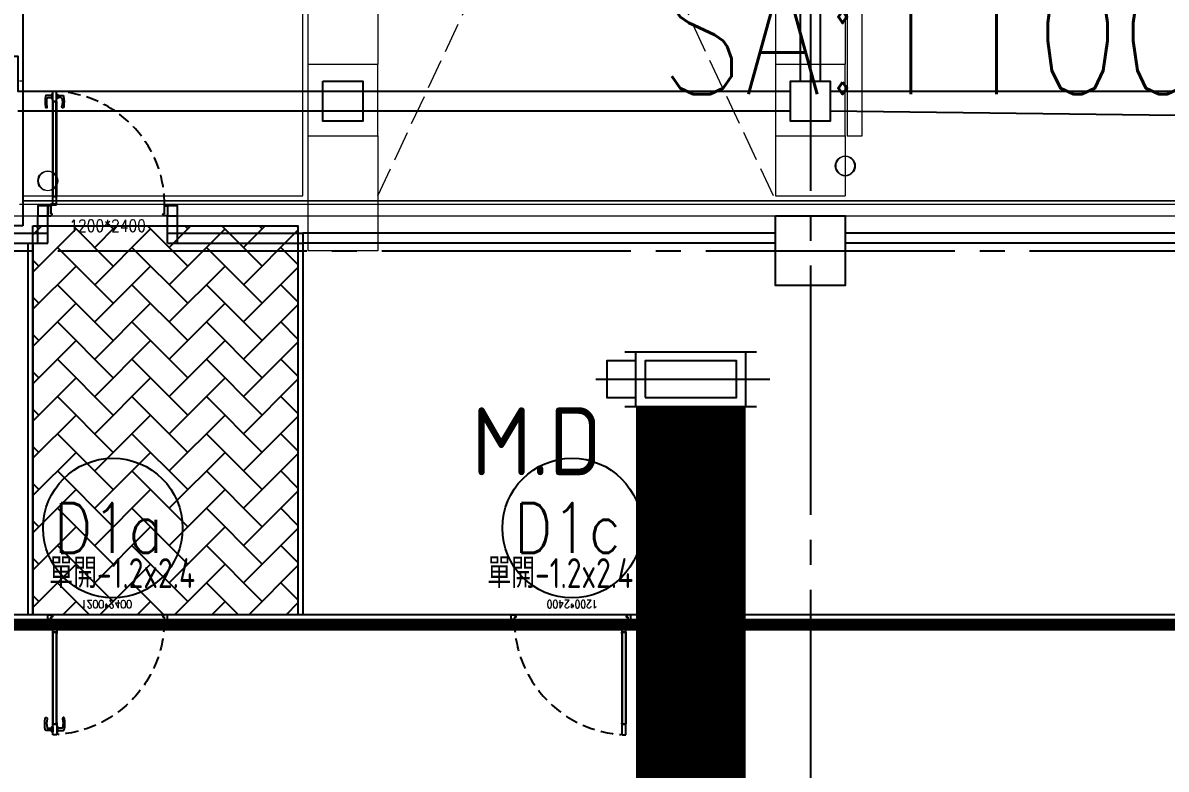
# Model space of a CAD drawing. Extents: x -960 to 27370, y -3283 to 11880.
# Drawn here: x 15170 to 16317, y 8480 to 9228 of the extents above; entities that cross this region are included whole.
import ezdxf
from ezdxf.enums import TextEntityAlignment as Align
from ezdxf.lldxf.tags import DXFTag

# ---------------------------------------------------------------- set-up
doc = ezdxf.new("R2010")
doc.units = 0
doc.header["$LTSCALE"] = 100
for name, pattern in [('188K-SM-03-F10-ARCH-PA-Y2257103$0$AP5A-SM-03-F20-ARCH-PA-Y2230801+Y2230803$0$ALL-PA-TXT-Y2221201$0$DASHED', [19.05, 12.7, -6.35]), ('188K-SM-03-F10-ARCH-PA-Y2257103$0$DASHED', [19.05, 12.7, -6.35]), ('188K-SM-03-F10-ARCH-PA-Y2257103$0$HIDDEN2', [0.1875, 0.125, -0.0625]), ('X-S-FAB-L10$0$COL-CEN-LIN', [3.25, 2.5, -0.25, 0.25, -0.25]), ('X-S-FAB-L10$0$HIDDEN', [0.4, 0.3, -0.1])]:
    doc.linetypes.add(name, pattern=pattern)
for name, color, linetype in [('0-xref', 8, 'Continuous'), ('188K-SM-03-F10-ARCH-PA-Y2257103$0$K-0-Door-TXT', 53, 'Continuous'), ('188K-SM-03-F10-ARCH-PA-Y2257103$0$K-Door', 4, 'Continuous'), ('188K-SM-03-F10-ARCH-PA-Y2257103$0$K-P1S-2.5-單抗', 161, 'Continuous'), ('188K-SM-03-F10-ARCH-PA-Y2257103$0$K-P1S-4.2-單抗', 3, 'Continuous'), ('188K-SM-03-F10-ARCH-PA-Y2257103$0$K-TXT', 7, 'Continuous'), ('188K-SM-03-F10-ARCH-PA-Y2257103$0$K-岩棉 2hr 7.5-單抗', 230, 'Continuous'), ('188K-SM-03-F10-ARCH-PA-Y2257103$0$K-岩棉 2hr 7.5-非抗', 14, 'Continuous'), ('188K-SM-03-F10-ARCH-PA-Y2257103$0$K-庫板天花-2.4', 151, 'Continuous'), ('188K-SM-03-F10-ARCH-PA-Y2257103$0$K-貼白鐵-1.5', 6, '188K-SM-03-F10-ARCH-PA-Y2257103$0$DASHED'), ('188K-SM-03-F10-ARCH-PA-Y2257103$0$非YK-K-防火門', 11, 'Continuous'), ('188K-SM-07-F15-HVAC-MA DUCT-Y2257103$0$0-MAU-SA', 5, 'Continuous'), ('188K-SM-07-F15-HVAC-MA DUCT-Y2257103$0$01-電力-CSA', 1, 'Continuous'), ('188K-SM-07-F15-HVAC-MA DUCT-Y2257103$0$H-dp-md', 3, 'Continuous'), ('X-S-FAB-L10$0$0-DIM-TXT', 8, 'Continuous'), ('X-S-FAB-L10$0$A-OBJE-2D', 8, 'X-S-FAB-L10$0$HIDDEN'), ('X-S-FAB-L10$0$A-OBJE-MEP', 8, 'Continuous'), ('X-S-FAB-L10$0$A-WALL-EX', 8, 'Continuous'), ('X-S-FAB-L10$0$A-WALL-IN', 8, 'Continuous'), ('X-S-FAB-L10$0$ASP_5', 8, 'Continuous'), ('X-S-FAB-L10$0$BLOCK', 8, 'Continuous'), ('X-S-FAB-L10$0$CCL', 8, 'X-S-FAB-L10$0$COL-CEN-LIN'), ('X-S-FAB-L10$0$COL-S', 8, 'Continuous'), ('X-S-FAB-L10$0$S-BEAM-SHOW', 8, 'Continuous'), ('X-S-FAB-L10$0$S-SLAB-SHOW', 8, 'Continuous'), ('X-S-FAB-L10$0$Steel Frame-188K', 8, 'Continuous')]:
    doc.layers.add(name, color=color, linetype=linetype)
doc.styles.add('188K-SM-03-F10-ARCH-PA-Y2257103$0$AA-TXT', font='isocp.shx', dxfattribs={"width": 0.8, "bigfont": 'chineset.shx'})
doc.styles.add('188K-SM-03-F10-ARCH-PA-Y2257103$0$AP5A-SM-03-F20-ARCH-PA-Y2230801+Y2230803$0$ALL-PA-TXT-Y2221201$0$Standard', font='txt.shx', dxfattribs={"bigfont": 'chineset.shx'})
doc.styles.add('188K-SM-03-F10-ARCH-PA-Y2257103$0$Standard', font='txt.shx', dxfattribs={"bigfont": 'chineset.shx'})
doc.styles.add('188K-SM-07-F15-HVAC-MA DUCT-Y2257103$0$00-AEX$0$HKEC', font='romans.shx', dxfattribs={"bigfont": 'china.shx'})
doc.styles.add('188K-SM-07-F15-HVAC-MA DUCT-Y2257103$0$aa-txt', font='isocp.shx', dxfattribs={"bigfont": 'chineset.shx'})
doc.styles.add('X-S-FAB-L10$0$CHINA', font='simplex.shx', dxfattribs={"width": 0.75, "bigfont": 'chineset.shx'})
doc.styles.add('X-S-FAB-L10$0$Standard', font='', dxfattribs={"width": 0.8})
doc.styles.add('X-S-FAB-L10$0$TG_NOTE_TEXT', font='simplex.shx', dxfattribs={"width": 0.75, "bigfont": 'chineset.shx'})
doc.styles.get('X-S-FAB-L10$0$Standard').set_extended_font_data('Microsoft JhengHei')
tags = doc.linetypes.add('188K-SM-03-F10-ARCH-PA-Y2257103$0$S.P_LINE', pattern='A,12.7,-5.08,["S.P",188K-SM-03-F10-ARCH-PA-Y2257103$0$Standard,S=4,R=0,X=-2.54,Y=-1.27],-6.35', length=24.13).pattern_tags.tags
tags[6] = DXFTag(74, 10)

# ---------------------------------------------------------------- blocks, each defined once
blk = doc.blocks.new('X-S-FAB-L10$0$FAB2-L05')
at = {"layer": 'X-S-FAB-L10$0$CCL'}
for p, q in [((-10200, 11005), (-10200, 0)), ((-26880, 9720), (1210, 9720))]:
    blk.add_line(p, q, dxfattribs=at)
at = {"layer": 'X-S-FAB-L10$0$COL-S'}
for points in [[(-10689, 9890), (-10649, 9890), (-10649, 9850), (-10689, 9850)], [(-10220, 9890), (-10180, 9890), (-10180, 9850), (-10220, 9850)], [(-10235, 9755), (-10165, 9755), (-10165, 9685), (-10235, 9685)]]:
    blk.add_lwpolyline(points, close=True, dxfattribs=at)
blk = doc.blocks.new('X-S-FAB-L10')
at = {"layer": 'X-S-FAB-L10$0$A-OBJE-2D', "lineweight": 0}
for p, q in [((15526, 9055), (15923, 9900)), ((15923, 9055), (15526, 9900))]:
    blk.add_line(p, q, dxfattribs=at)
at = {"layer": 'X-S-FAB-L10$0$A-OBJE-MEP', "lineweight": 0, "flags": 128}
for points in [[(16004.5, 9085, 1), (15985.5, 9085, 1)], [(15204.5, 9070, 1), (15185.5, 9070, 1)]]:
    blk.add_lwpolyline(points, format="xyb", close=True, dxfattribs=at)
at = {"layer": 'X-S-FAB-L10$0$A-OBJE-MEP', "lineweight": 0}
for centre in [(15995, 9085), (15195, 9070)]:
    blk.add_circle(centre, 10, dxfattribs=at)
at = {"layer": 'X-S-FAB-L10$0$A-WALL-EX', "lineweight": 0}
for p, q in [((15166.5, 9046.5), (15170, 9046.5)), ((15170, 9046.5), (24360, 9046.5))]:
    blk.add_line(p, q, dxfattribs=at)
at = {"layer": 'X-S-FAB-L10$0$A-WALL-EX', "lineweight": 0, "flags": 128}
for points in [[(15170, 9170), (15166.5, 9170)], [(15170, 9050), (15170, 9170)], [(24360, 9050), (15170, 9050)], [(15170, 9050), (24360, 9050)], [(15170, 9050), (24360, 9050)], [(15170, 9050), (24360, 9050)], [(15170, 9050), (24360, 9050)], [(15170, 9050), (24360, 9050)], [(15170, 9050), (24360, 9050)], [(15170, 9050), (24360, 9050)], [(15155, 9035), (24363.5, 9035)]]:
    blk.add_lwpolyline(points, dxfattribs=at)
at = {"layer": 'X-S-FAB-L10$0$A-WALL-IN', "lineweight": 0, "flags": 128}
for points in [[(15997, 9890), (15997, 9115)], [(16012, 9115), (16012, 9890)], [(15997, 9115), (16012, 9115)]]:
    blk.add_lwpolyline(points, dxfattribs=at)
at = {"layer": 'X-S-FAB-L10$0$ASP_5'}
for p, q in [((15170, 9900), (15170, 9025)), ((15170, 9025), (15120, 9025))]:
    blk.add_line(p, q, dxfattribs=at)
at = {"layer": 'X-S-FAB-L10$0$COL-S'}
for p, q in [((15471, 9170), (15511, 9170)), ((15471, 9130), (15471, 9170)), ((15511, 9170), (15511, 9130)), ((15940, 9170), (15980, 9170)), ((15940, 9130), (15940, 9170)), ((15980, 9170), (15980, 9130)), ((15511, 9130), (15471, 9130)), ((15980, 9130), (15940, 9130)), ((15925, 9035), (15995, 9035)), ((15925, 8965), (15925, 9035)), ((15995, 9035), (15995, 8965)), ((15995, 8965), (15925, 8965))]:
    blk.add_line(p, q, dxfattribs=at)
at = {"layer": 'X-S-FAB-L10$0$S-BEAM-SHOW', "lineweight": 0, "flags": 128}
for points in [[(15456, 9878), (15456, 9187)], [(15526, 9878), (15526, 9187)], [(15925, 9878), (15925, 9187)], [(15995, 9878), (15995, 9187)], [(15456, 9187), (15526, 9187)], [(15456, 9187), (15456, 9115)], [(15526, 9115), (15526, 9187)], [(15925, 9187), (15925, 9115)], [(15925, 9187), (15995, 9187)], [(15995, 9115), (15995, 9187)], [(15456, 9115), (15526, 9115)], [(15456, 9115), (15456, 9000)], [(15526, 9115), (15526, 9000)], [(15925, 9115), (15995, 9115)], [(15925, 9115), (15925, 9055)], [(15995, 9115), (15995, 9055)], [(15925, 9055), (15995, 9055)], [(15526, 9000), (15456, 9000)]]:
    blk.add_lwpolyline(points, dxfattribs=at)
at = {"layer": 'X-S-FAB-L10$0$S-SLAB-SHOW', "lineweight": 0, "flags": 128}
blk.add_lwpolyline([(15170, 9055), (15451, 9055), (15451, 9365), (15323, 9365), (15323, 9355), (15303, 9355), (15303, 9650), (15170, 9650)], close=True, dxfattribs=at)
at = {"layer": 'X-S-FAB-L10$0$Steel Frame-188K'}
blk.add_lwpolyline([(20955, 9140), (20205, 9140), (20205, 9105), (20115, 9105), (20115, 9140), (19340, 9140), (19340, 9130), (19300, 9130), (19300, 9140), (18500, 9140), (18500, 9130), (18460, 9130), (17660, 9133.226), (17660, 9130), (17620, 9130), (16820, 9134.878), (16820, 9130), (16780, 9130), (15980, 9140), (15980, 9130), (15940, 9130), (15940, 9140), (15165, 9140)], dxfattribs=at)
for points in [[(16790, 9894), (16780, 9894), (16780, 9904), (15980, 9904), (15980, 9894), (15970, 9894), (15970, 9170), (15980, 9170), (15980, 9160), (16780, 9160), (16780, 9170), (16790, 9170)], [(15950, 9325.815), (15130, 9325.815), (15130, 9195), (15165, 9195), (15165, 9160), (15940, 9160), (15940, 9170), (15950, 9170)]]:
    blk.add_lwpolyline(points, close=True, dxfattribs=at)
at = {"layer": 'X-S-FAB-L10$0$BLOCK'}
blk.add_blockref('X-S-FAB-L10$0$FAB2-L05', (26160, -720), dxfattribs=at)
at = {"style": 'X-S-FAB-L10$0$TG_NOTE_TEXT', "width": 0.5, "flags": 1}
for p in [(7463.301, 9020), (18268.251, 8649), (11197.77, 4800.167), (16485.801, 4800.167), (25420.27, 2635), (13360, 320.001, 0), (7463.301, -33.333)]:
    blk.add_attdef('WH', text='', height=20, dxfattribs=at).set_placement(p, align=Align.BOTTOM_LEFT)
at = {"width": 0.5}
for style, p in [('X-S-FAB-L10$0$TG_NOTE_TEXT', (7585, 9020)), ('X-S-FAB-L10$0$TG_NOTE_TEXT', (18389.95, 8649)), ('X-S-FAB-L10$0$TG_NOTE_TEXT', (11117.5, 4813.5)), ('X-S-FAB-L10$0$TG_NOTE_TEXT', (16607.5, 4813.5)), ('X-S-FAB-L10$0$TG_NOTE_TEXT', (25350, 2635)), ('X-S-FAB-L10$0$Standard', (13129.375, 325.001, 0)), ('X-S-FAB-L10$0$TG_NOTE_TEXT', (7585, -20))]:
    blk.add_attdef('DESC', text='', height=10, dxfattribs=dict(at, style=style)).set_placement(p, align=Align.BOTTOM_LEFT)
for tag, style, p in [('TYPE', 'X-S-FAB-L10$0$TG_NOTE_TEXT', (7619.286, 9020)), ('NO', 'X-S-FAB-L10$0$TG_NOTE_TEXT', (7650.095, 9020)), ('TYPE', 'X-S-FAB-L10$0$TG_NOTE_TEXT', (18424.236, 8649)), ('NO', 'X-S-FAB-L10$0$TG_NOTE_TEXT', (18455.045, 8649)), ('NO', 'X-S-FAB-L10$0$TG_NOTE_TEXT', (11088.595, 4813.5)), ('TYPE', 'X-S-FAB-L10$0$TG_NOTE_TEXT', (11151.786, 4813.5)), ('TYPE', 'X-S-FAB-L10$0$TG_NOTE_TEXT', (16641.786, 4813.5)), ('NO', 'X-S-FAB-L10$0$TG_NOTE_TEXT', (16672.595, 4813.5)), ('NO', 'X-S-FAB-L10$0$TG_NOTE_TEXT', (25313, 2635)), ('TYPE', 'X-S-FAB-L10$0$TG_NOTE_TEXT', (25350, 2635)), ('NO', 'X-S-FAB-L10$0$Standard', (13100, 320.001, 0)), ('TYPE', 'X-S-FAB-L10$0$Standard', (13129.375, 320.001, 0)), ('TYPE', 'X-S-FAB-L10$0$TG_NOTE_TEXT', (7619.286, -20)), ('NO', 'X-S-FAB-L10$0$TG_NOTE_TEXT', (7650.095, -20))]:
    blk.add_attdef(tag, text='', height=10, dxfattribs=dict(at, style=style)).set_placement(p, align=Align.BOTTOM_RIGHT)
at = {"style": 'X-S-FAB-L10$0$TG_NOTE_TEXT', "width": 0.5, "flags": 1}
for rotation, p in [(180, (43, 7480)), (180, (943, 7480)), (90, (24310, 3717.77)), (270, (17080, 1711.699))]:
    blk.add_attdef('WH', text='', height=20, rotation=rotation, dxfattribs=at).set_placement(p, align=Align.BOTTOM_LEFT)
at = {"width": 0.5}
for rotation, style, p in [(180, 'X-S-FAB-L10$0$Standard', (317.625, 7480)), (180, 'X-S-FAB-L10$0$Standard', (1217.625, 7480)), (90, 'X-S-FAB-L10$0$TG_NOTE_TEXT', (24310, 3647.5)), (270, 'X-S-FAB-L10$0$TG_NOTE_TEXT', (17080, 1605))]:
    blk.add_attdef('DESC', text='', height=10, rotation=rotation, dxfattribs=dict(at, style=style)).set_placement(p, align=Align.BOTTOM_LEFT)
for tag, rotation, style, p in [('TYPE', 180, 'X-S-FAB-L10$0$Standard', (317.625, 7480)), ('NO', 180, 'X-S-FAB-L10$0$Standard', (347, 7480)), ('TYPE', 180, 'X-S-FAB-L10$0$Standard', (1217.625, 7480)), ('NO', 180, 'X-S-FAB-L10$0$Standard', (1247, 7480)), ('TYPE', 90, 'X-S-FAB-L10$0$TG_NOTE_TEXT', (24310, 3647.5)), ('NO', 90, 'X-S-FAB-L10$0$TG_NOTE_TEXT', (24310, 3610.5)), ('TYPE', 270, 'X-S-FAB-L10$0$TG_NOTE_TEXT', (17080, 1605)), ('NO', 270, 'X-S-FAB-L10$0$TG_NOTE_TEXT', (17080, 1573))]:
    blk.add_attdef(tag, text='', height=10, rotation=rotation, dxfattribs=dict(at, style=style)).set_placement(p, align=Align.BOTTOM_RIGHT)
at = {"layer": 'X-S-FAB-L10$0$0-DIM-TXT', "style": 'X-S-FAB-L10$0$CHINA', "width": 0.75}
for p in [(667.414, 7855.1, -2689.4), (22627.353, 6728.814), (25644.722, 6728.814), (24778.787, 5569.051), (1118.252, 4980), (417.801, 4594.623), (23874.84, 4355), (22927.43, 4330.122), (23749.869, 3901.367), (417.801, 3765.236), (1118.252, 3730), (417.801, 3115.79), (536.882, 2227.832), (16908.994, 1782.652), (888.445, 880.466), (16977.43, 750), (18878.841, 750), (25641.221, 553.233), (21364.03, 526.894)]:
    blk.add_attdef('HIG', text='', height=80, dxfattribs=at).set_placement(p, align=Align.MIDDLE_LEFT)
blk = doc.blocks.new('188K-SM-03-F10-ARCH-PA-Y2257103$0$單開庫板門-1200x2400)圓型拉環鎖+輔助鎖)')
at = {"ltscale": 0.1}
for p, q in [((26008.6, -11403.6), (26004.5, -11403.6)), ((26004.5, -11403.6), (26004.5, -11414.1)), ((26008.6, -11414.1), (26008.6, -11403.6)), ((26004.5, -11414.1), (26004.5, -11415.3)), ((26004.5, -11414.1), (26008.6, -11414.1)), ((26004.5, -11415.4), (26004.6, -11415.5)), ((26008.6, -11414), (26004.6, -11414)), ((26004.6, -11414.3), (26004.6, -11414.2)), ((26004.6, -11415.3), (26004.6, -11414.5)), ((26004.7, -11414.1), (26006.5, -11414.1)), ((26005.1, -11414.4), (26004.7, -11414.4)), ((26004.7, -11414.5), (26005.1, -11414.5)), ((26004.7, -11414.5), (26004.7, -11506)), ((26004.7, -11506), (26004.7, -11414.5)), ((26004.7, -11414.5), (26004.7, -11414.5)), ((26004.7, -11415.4), (26004.7, -11415.3)), ((26005.2, -11414.4), (26005.2, -11414.4)), ((26006.5, -11414.1), (26006.6, -11414.1)), ((26006.6, -11414.1), (26006.6, -11414.1)), ((26006.6, -11414.1), (26008.4, -11414.1)), ((26008.4, -11414.4), (26008, -11414.4)), ((26008, -11414.4), (26008, -11414.4)), ((26008, -11414.5), (26008.4, -11414.5)), ((26008.4, -11506), (26008.4, -11414.5)), ((26008.4, -11414.5), (26008.4, -11414.5)), ((26008.4, -11414.5), (26008.4, -11506)), ((26008.4, -11415.3), (26008.4, -11415.4)), ((26008.5, -11414.2), (26008.5, -11414.3)), ((26008.5, -11414.5), (26008.5, -11415.3)), ((26008.5, -11415.5), (26008.6, -11415.4)), ((26008.6, -11415.3), (26008.6, -11414.1)), ((26008.6, -11506.4), (26004.5, -11506.4)), ((26004.5, -11506.4), (26004.5, -11518)), ((26004.7, -11506), (26004.7, -11506)), ((26008.4, -11506), (26008.4, -11506)), ((26008.6, -11518), (26008.6, -11506.4)), ((25999.5, -11519.7), (25999.5, -11523.2)), ((26002.5, -11519.1), (26000, -11519.1)), ((26000, -11523.7), (26002.4, -11523.7)), ((26002.4, -11523.7), (26004.1, -11522.6)), ((26002.9, -11518.5), (26002.6, -11518.5)), ((26002.6, -11518.5), (26002.6, -11521)), ((26002.6, -11521.9), (26002.6, -11519.3)), ((26002.6, -11521), (26002.9, -11521)), ((26003.4, -11521.9), (26002.6, -11521.9)), ((26002.9, -11521), (26002.9, -11518.5)), ((26003.3, -11522.2), (26003.3, -11522)), ((26003.3, -11522), (26003.4, -11522)), ((26004, -11522.2), (26003.3, -11522.2)), ((26008.3, -11517.5), (26003.6, -11517.5)), ((26003.6, -11517.5), (26003.6, -11517.7)), ((26003.6, -11517.7), (26008.3, -11517.7)), ((26004.1, -11521.9), (26003.9, -11521.9)), ((26003.9, -11522), (26004, -11522)), ((26004, -11522), (26004, -11522.2)), ((26004.2, -11522.4), (26004.2, -11521.9)), ((26004.5, -11518), (26008.6, -11518)), ((26008.3, -11517.7), (26008.3, -11517.5)), ((26114.8, -11521.9), (26115.1, -11521.9)), ((26114.8, -11522.4), (26114.8, -11521.9)), ((26114.9, -11522), (26114.9, -11522.2)), ((26115.1, -11522), (26114.9, -11522)), ((26114.9, -11522.2), (26115.7, -11522.2)), ((26116.6, -11523.7), (26114.9, -11522.6)), ((26115.5, -11521.9), (26116.3, -11521.9)), ((26115.7, -11522), (26115.5, -11522)), ((26115.7, -11522.2), (26115.7, -11522)), ((26116.3, -11521.9), (26116.3, -11519.3)), ((26116.5, -11519.1), (26119, -11519.1)), ((26119, -11523.7), (26116.6, -11523.7)), ((26119.5, -11519.7), (26119.5, -11523.2))]:
    blk.add_line(p, q, dxfattribs=at)
blk.add_lwpolyline([(26006.6, -11506.4), (26006.5, -11506.3), (26004.7, -11506.3, -0.414214), (26004.6, -11506.3), (26004.6, -11506.1, -0.414214), (26004.7, -11506.1), (26005.1, -11506.1, 0.414214), (26005.2, -11506.1), (26005.2, -11506, 0.414214), (26005.1, -11506), (26004.7, -11506, -0.414214), (26004.6, -11506), (26004.6, -11505.2, -0.414214), (26004.7, -11505.2), (26004.7, -11505.2, 0.414214), (26004.7, -11505.2), (26004.7, -11505, 0.72636), (26004.6, -11505), (26004.5, -11505.1, 0.158507), (26004.5, -11505.2), (26004.5, -11506.4, 0.414214), (26004.6, -11506.5), (26008.6, -11506.5, 0.414214), (26008.6, -11506.4), (26008.6, -11505.2, 0.158507), (26008.6, -11505.1), (26008.5, -11505, 0.72636), (26008.4, -11505), (26008.4, -11505.2, 0.414214), (26008.5, -11505.2, -0.414214), (26008.5, -11505.2), (26008.5, -11506, -0.414214), (26008.4, -11506), (26008, -11506, 0.414214), (26008, -11506), (26008, -11506.1, 0.414214), (26008, -11506.1), (26008.4, -11506.1, -0.414214), (26008.5, -11506.1), (26008.5, -11506.3, -0.414214), (26008.4, -11506.3), (26006.6, -11506.3)], format="xyb", close=True, dxfattribs=at)
for points in [[(25999.5, -11518.9), (25999.5, -11523.9)], [(26119.5, -11518.9), (26119.5, -11523.9)]]:
    blk.add_lwpolyline(points)
at = {"linetype": '188K-SM-03-F10-ARCH-PA-Y2257103$0$AP5A-SM-03-F20-ARCH-PA-Y2230801+Y2230803$0$ALL-PA-TXT-Y2221201$0$DASHED', "ltscale": 0.01}
blk.add_arc((26001.1, -11518.7), 115.3, 359.8531, 85.8135, dxfattribs=at)
at = {"ltscale": 0.1}
for centre, radius, start, end in [((26004.6, -11414.1), 0.0313, 90, 180), ((26004.6, -11415.3), 0.0313, 180, 216.0274), ((26004.7, -11414.2), 0.0313, 90, 180), ((26004.7, -11414.3), 0.0313, 180, 270), ((26004.7, -11414.5), 0.0313, 90, 180), ((26004.7, -11415.3), 0.0209, 180, 270), ((26004.7, -11415.4), 0.0313, 216.0274, 360), ((26004.7, -11415.3), 0.0209, 360, 90), ((26005.1, -11414.4), 0.0313, 270, 0), ((26005.1, -11414.4), 0.0313, 0, 90), ((26008, -11414.4), 0.0313, 90, 180), ((26008, -11414.4), 0.0313, 180, 270), ((26008.4, -11414.2), 0.0313, 360, 90), ((26008.4, -11414.3), 0.0313, 270, 0), ((26008.4, -11414.5), 0.0313, 0, 90), ((26008.5, -11415.3), 0.0209, 90, 180), ((26008.5, -11415.4), 0.0313, 180, 323.9726), ((26008.5, -11415.3), 0.0209, 270, 360), ((26008.6, -11414.1), 0.0313, 360, 90), ((26008.6, -11415.3), 0.0313, 323.9726, 360)]:
    blk.add_arc(centre, radius, start, end, dxfattribs=at)
for centre, major_axis, start_param, end_param in [((26000, -11519.7), (0.369, -0.369), 2.356194, 3.926991), ((26000, -11523.2), (-0.369, -0.369), 5.497787, 7.068583), ((26002.5, -11519.3), (0.111, -0.111), 7.068583, 8.63938), ((26003.4, -11521.9), (-0.0369, -0.0369), 0.785398, 3.926991), ((26003.9, -11521.9), (-0.0369, -0.0369), 3.926991, 7.068583), ((26004.1, -11521.9), (0.0369, -0.0369), 7.068583, 8.63938), ((26003.9, -11522.4), (0.221, -0.221), 6.162283, 7.068583), ((26114.8, -11521.9), (-0.0369, -0.0369), -2.356194, -0.785398), ((26115.1, -11522.4), (-0.221, -0.221), -0.785398, 0.120903), ((26115.1, -11521.9), (0.0369, -0.0369), -0.785398, 2.356194), ((26115.5, -11521.9), (0.0369, -0.0369), 2.356194, 5.497787), ((26116.5, -11519.3), (-0.111, -0.111), -2.356194, -0.785398), ((26119, -11519.7), (-0.369, -0.369), 2.356194, 3.926991), ((26119, -11523.2), (0.369, -0.369), -0.785398, 0.785398)]:
    blk.add_ellipse(centre, major_axis=major_axis, ratio=1, start_param=start_param, end_param=end_param, dxfattribs=at)
at = {"ltscale": 0.1, "extrusion": (0, 0, -1)}
blk.add_ellipse((26003.1, -11517.9), major_axis=(-0.516, 0.516), ratio=1, start_param=5.497787, end_param=11.780972, dxfattribs=at)
at = {"color": 8, "ltscale": 0.1, "style": '188K-SM-03-F10-ARCH-PA-Y2257103$0$AP5A-SM-03-F20-ARCH-PA-Y2230801+Y2230803$0$ALL-PA-TXT-Y2221201$0$Standard', "width": 0.85}
blk.add_text('1200*2400', height=8, dxfattribs=at).set_placement((26058.4, -11534.4), align=Align.MIDDLE_CENTER)
blk = doc.blocks.new('188K-SM-03-F10-ARCH-PA-Y2257103$0$F14P8-SM-03-FB1-ARCH-PA(B)-Y2210902$0$18P2-XFDP40$0$GAD2205')
blk.add_lwpolyline([(0, 1), (0, 1), (-18, 1, -0.414214), (-18, 2), (-18, 3, -0.414214), (-18, 3), (-14, 3, 0.414214), (-13, 4), (-13, 4, 0.414214), (-14, 4), (-18, 4, -0.414214), (-18, 5), (-18, 12, -0.414214), (-18, 12), (-18, 12, 0.414214), (-18, 12), (-18, 14, 0.72636), (-19, 14), (-19, 13, 0.158507), (-19, 13), (-19, 0, 0.414214), (-19, 0), (19, 0, 0.414214), (19, 0), (19, 13, 0.158507), (19, 13), (19, 14, 0.72636), (18, 14), (18, 12, 0.414214), (18, 12, -0.414214), (18, 12), (18, 5, -0.414214), (18, 4), (14, 4, 0.414214), (13, 4), (13, 4, 0.414214), (14, 3), (18, 3, -0.414214), (18, 3), (18, 2, -0.414214), (18, 1), (0, 1)], format="xyb", close=True)
blk = doc.blocks.new('188K-SM-03-F10-ARCH-PA-Y2257103$0$(FS1-4)1hr單開防火門-1200x2400')
for p, q in [((8.8, 117.1, 0), (9.6, 117.1, 0)), ((8.8, 112.2, 0), (8.8, 117.1, 0)), ((9.6, 117.1, 0), (9.6, 112.2, 0)), ((9.6, 115.7, 0), (13.6, 115.7, 0)), ((13.6, 115.7, 0), (15, 115.7, 0)), ((9.6, 112.2, 0), (8.8, 112.2, 0)), ((13.5, 113.5, 0), (9.6, 113.5, 0)), ((0, 4.5), (0, -4.5)), ((2.8, 5), (0.5, 5)), ((3, -3.2), (3, 4.8)), ((117, -3.2), (117, 4.8)), ((117.2, 5), (119.5, 5)), ((120, 4.5), (120, -4.5)), ((0.5, -5), (2.8, -5)), ((2.8, -5), (4.4, -4)), ((3.8, -3.2), (3, -3.2)), ((3.6, -3.5), (3.6, -3.3)), ((3.6, -3.3), (3.8, -3.3)), ((4.4, -3.5), (3.6, -3.5)), ((4.4, -3.2), (4.2, -3.2)), ((4.2, -3.3), (4.4, -3.3)), ((4.4, -3.3), (4.4, -3.5)), ((4.5, -3.7), (4.5, -3.3)), ((115.5, -3.7), (115.5, -3.3)), ((115.6, -3.2), (115.8, -3.2)), ((115.6, -3.3), (115.6, -3.5)), ((115.8, -3.3), (115.6, -3.3)), ((115.6, -3.5), (116.4, -3.5)), ((117.2, -5), (115.6, -4)), ((116.2, -3.2), (117, -3.2)), ((116.4, -3.3), (116.2, -3.3)), ((116.4, -3.5), (116.4, -3.3)), ((119.5, -5), (117.2, -5))]:
    blk.add_line(p, q)
at = {"elevation": 0}
blk.add_lwpolyline([(4, 115.7), (0, 115.7), (-1.4, 115.7, 0.327495), (-2.2, 115, 0.089847), (-2.4, 104.3, 1.144881), (-0.5, 104.7, -0.137079), (-0.5, 113, -0.349357), (0, 113.5), (4, 113.5)], format="xyb", dxfattribs=at)
for points in [[(4.8, 112.2), (4.8, 117.1), (4, 117.1), (4, 112.2)], [(-10, -5), (0, -5), (0, 5), (-10, 5)], [(120, -5), (130, -5), (130, 5), (120, 5)]]:
    blk.add_lwpolyline(points, close=True)
at = {"ltscale": 5}
for points in [[(8.8, 109.6), (8.8, 119.7), (4.8, 119.7), (4.8, 109.6)], [(5, 109.2), (5, 14.8), (5, 14.8), (5, 109.2)], [(8.6, 14.8), (8.5, 14.8), (8.5, 109.2), (8.6, 109.2)], [(8.8, 6.1), (8.8, 14.4), (4.8, 14.4), (4.8, 6.1)]]:
    blk.add_lwpolyline(points, close=True, dxfattribs=at)
blk.add_lwpolyline([(4.8, 109.7), (4.8, 108.4, 0.158507), (4.9, 108.4), (4.9, 108.3, 0.72636), (5, 108.3), (5, 108.5, 0.414214), (5, 108.5, -0.414214), (4.9, 108.5), (4.9, 109.2, -0.414214), (5, 109.2), (5.4, 109.2, 0.414214), (5.4, 109.3), (5.4, 109.3, 0.414214), (5.4, 109.3), (5, 109.3, -0.414214), (4.9, 109.4), (4.9, 109.5, -0.414214), (5, 109.6), (6.8, 109.6), (6.8, 109.6), (6.8, 109.6), (8.6, 109.6, -0.414214), (8.6, 109.5), (8.6, 109.4, -0.414214), (8.6, 109.3), (8.2, 109.3, 0.414214), (8.1, 109.3), (8.1, 109.3, 0.414214), (8.2, 109.2), (8.6, 109.2, -0.414214), (8.6, 109.2), (8.6, 108.5, -0.414214), (8.6, 108.5), (8.6, 108.5, 0.414214), (8.6, 108.5), (8.6, 108.3, 0.72636), (8.6, 108.3), (8.7, 108.4, 0.158507), (8.7, 108.4), (8.7, 109.7, 0.414214), (8.7, 109.7), (4.9, 109.7, 0.414214)], format="xyb", close=True, dxfattribs=at)
at = {"ltscale": 500}
for points in [[(3.2, -2.4), (3.2, 5.6), (3, 5.6), (3, -2.4)], [(8.5, 6.6), (4, 6.6), (4, 6.3), (8.5, 6.3)]]:
    blk.add_lwpolyline(points, close=True, dxfattribs=at)
at = {"linetype": '188K-SM-03-F10-ARCH-PA-Y2257103$0$HIDDEN2'}
blk.add_arc((3.4, 6.1), 113.7, 359.4256, 87.3094, dxfattribs=at)
at = {"extrusion": (0, 0, -1)}
for centre, major_axis, start_param, end_param in [((14.9, 114.8, 0), (-0.624, 0.624), 0.866962, 2.13291), ((-13.8, 109, 0), (21.3, 21.3), 0.585307, 0.943734), ((13.5, 113, 0), (-0.417, 0.417), 0.901482, 2.245889), ((15, 104.3, 0), (0.707, 0.707), 0.872811, 4.284184), ((-0.8, 108.9, 0), (10.9, 10.9), 0.51383, 1.058752)]:
    blk.add_ellipse(centre, major_axis=major_axis, ratio=1, start_param=start_param, end_param=end_param, dxfattribs=at)
for centre, major_axis, start_param, end_param in [((0.5, 4.5), (0.354, -0.354), 2.356194, 3.926991), ((2.8, 4.8), (0.106, -0.106), 7.068583, 8.63938), ((117.2, 4.8), (-0.106, -0.106), -2.356194, -0.785398), ((119.5, 4.5), (-0.354, -0.354), 2.356194, 3.926991), ((0.5, -4.5), (-0.354, -0.354), 5.497787, 7.068583), ((3.8, -3.3), (-0.0354, -0.0354), 0.785398, 3.926991), ((4.2, -3.3), (-0.0354, -0.0354), 3.926991, 7.068583), ((4.4, -3.3), (0.0354, -0.0354), 7.068583, 8.63938), ((4.2, -3.7), (0.212, -0.212), 6.162283, 7.068583), ((115.6, -3.3), (-0.0354, -0.0354), -2.356194, -0.785398), ((115.8, -3.7), (-0.212, -0.212), -0.785398, 0.120903), ((115.8, -3.3), (0.0354, -0.0354), -0.785398, 2.356194), ((116.2, -3.3), (0.0354, -0.0354), 2.356194, 5.497787), ((119.5, -4.5), (0.354, -0.354), -0.785398, 0.785398)]:
    blk.add_ellipse(centre, major_axis=major_axis, ratio=1, start_param=start_param, end_param=end_param)
at = {"ltscale": 500, "extrusion": (0, 0, -1)}
blk.add_ellipse((3.4, 6.1), major_axis=(-0.495, 0.495), ratio=1, start_param=5.497787, end_param=11.780972, dxfattribs=at)
at = {"ltscale": 5, "xscale": 0.1000000000058208, "yscale": 0.1000000000058208, "zscale": 0.1000000000058208}
blk.add_blockref('188K-SM-03-F10-ARCH-PA-Y2257103$0$F14P8-SM-03-FB1-ARCH-PA(B)-Y2210902$0$18P2-XFDP40$0$GAD2205', (6.8, 14.3), dxfattribs=at)
at = {"color": 8, "style": '188K-SM-03-F10-ARCH-PA-Y2257103$0$Standard', "width": 0.85}
blk.add_text('1200*2400', height=12, dxfattribs=at).set_placement((60, -15, 0), align=Align.MIDDLE_CENTER)
blk = doc.blocks.new('188K-SM-03-F10-ARCH-PA-Y2257103$0$AP5A-SM-03-F20-ARCH-PA-Y2230801+Y2230803$0$把手GMT水平鎖')
blk.add_lwpolyline([(24, 8), (-24, 8), (-24, 0), (24, 0)], close=True)
blk.add_lwpolyline([(-11, 0), (-11, -40), (-10, -54, 0.327495), (-4, -62, 0.089847), (104, -64, 1.144881), (99, -45, -0.137079), (16, -45, -0.349357), (11, -40), (11, 0)], format="xyb")
blk = doc.blocks.new('188K-SM-03-F10-ARCH-PA-Y2257103$0$單開庫板門-1200x2400(水平把手)')
at = {"ltscale": 0.1}
for p, q in [((26008.6, -11403.6), (26004.5, -11403.6)), ((26004.5, -11403.6), (26004.5, -11414.1)), ((26008.6, -11414.1), (26008.6, -11403.6)), ((26004.5, -11414.1), (26004.5, -11415.3)), ((26004.5, -11414.1), (26008.6, -11414.1)), ((26004.5, -11415.4), (26004.6, -11415.5)), ((26008.6, -11414), (26004.6, -11414)), ((26004.6, -11414.3), (26004.6, -11414.2)), ((26004.6, -11415.3), (26004.6, -11414.5)), ((26004.7, -11414.1), (26006.5, -11414.1)), ((26005.1, -11414.4), (26004.7, -11414.4)), ((26004.7, -11414.5), (26005.1, -11414.5)), ((26004.7, -11414.5), (26004.7, -11506)), ((26004.7, -11506), (26004.7, -11414.5)), ((26004.7, -11414.5), (26004.7, -11414.5)), ((26004.7, -11415.4), (26004.7, -11415.3)), ((26005.2, -11414.4), (26005.2, -11414.4)), ((26006.5, -11414.1), (26006.6, -11414.1)), ((26006.6, -11414.1), (26006.6, -11414.1)), ((26006.6, -11414.1), (26008.4, -11414.1)), ((26008.4, -11414.4), (26008, -11414.4)), ((26008, -11414.4), (26008, -11414.4)), ((26008, -11414.5), (26008.4, -11414.5)), ((26008.4, -11506), (26008.4, -11414.5)), ((26008.4, -11414.5), (26008.4, -11414.5)), ((26008.4, -11414.5), (26008.4, -11506)), ((26008.4, -11415.3), (26008.4, -11415.4)), ((26008.5, -11414.2), (26008.5, -11414.3)), ((26008.5, -11414.5), (26008.5, -11415.3)), ((26008.5, -11415.5), (26008.6, -11415.4)), ((26008.6, -11415.3), (26008.6, -11414.1)), ((26008.6, -11506.4), (26004.5, -11506.4)), ((26004.5, -11506.4), (26004.5, -11518)), ((26004.7, -11506), (26004.7, -11506)), ((26008.4, -11506), (26008.4, -11506)), ((26008.6, -11518), (26008.6, -11506.4)), ((25999.5, -11519.7), (25999.5, -11523.2)), ((26002.5, -11519.1), (26000, -11519.1)), ((26000, -11523.7), (26002.4, -11523.7)), ((26002.4, -11523.7), (26004.1, -11522.6)), ((26002.9, -11518.5), (26002.6, -11518.5)), ((26002.6, -11518.5), (26002.6, -11521)), ((26002.6, -11521.9), (26002.6, -11519.3)), ((26002.6, -11521), (26002.9, -11521)), ((26003.4, -11521.9), (26002.6, -11521.9)), ((26002.9, -11521), (26002.9, -11518.5)), ((26003.3, -11522.2), (26003.3, -11522)), ((26003.3, -11522), (26003.4, -11522)), ((26004, -11522.2), (26003.3, -11522.2)), ((26008.3, -11517.5), (26003.6, -11517.5)), ((26003.6, -11517.5), (26003.6, -11517.7)), ((26003.6, -11517.7), (26008.3, -11517.7)), ((26004.1, -11521.9), (26003.9, -11521.9)), ((26003.9, -11522), (26004, -11522)), ((26004, -11522), (26004, -11522.2)), ((26004.2, -11522.4), (26004.2, -11521.9)), ((26004.5, -11518), (26008.6, -11518)), ((26008.3, -11517.7), (26008.3, -11517.5)), ((26114.8, -11521.9), (26115.1, -11521.9)), ((26114.8, -11522.4), (26114.8, -11521.9)), ((26114.9, -11522), (26114.9, -11522.2)), ((26115.1, -11522), (26114.9, -11522)), ((26114.9, -11522.2), (26115.7, -11522.2)), ((26116.6, -11523.7), (26114.9, -11522.6)), ((26115.5, -11521.9), (26116.3, -11521.9)), ((26115.7, -11522), (26115.5, -11522)), ((26115.7, -11522.2), (26115.7, -11522)), ((26116.3, -11521.9), (26116.3, -11519.3)), ((26116.5, -11519.1), (26119, -11519.1)), ((26119, -11523.7), (26116.6, -11523.7)), ((26119.5, -11519.7), (26119.5, -11523.2))]:
    blk.add_line(p, q, dxfattribs=at)
blk.add_lwpolyline([(26006.6, -11506.4), (26006.5, -11506.3), (26004.7, -11506.3, -0.414214), (26004.6, -11506.3), (26004.6, -11506.1, -0.414214), (26004.7, -11506.1), (26005.1, -11506.1, 0.414214), (26005.2, -11506.1), (26005.2, -11506, 0.414214), (26005.1, -11506), (26004.7, -11506, -0.414214), (26004.6, -11506), (26004.6, -11505.2, -0.414214), (26004.7, -11505.2), (26004.7, -11505.2, 0.414214), (26004.7, -11505.2), (26004.7, -11505, 0.72636), (26004.6, -11505), (26004.5, -11505.1, 0.158507), (26004.5, -11505.2), (26004.5, -11506.4, 0.414214), (26004.6, -11506.5), (26008.6, -11506.5, 0.414214), (26008.6, -11506.4), (26008.6, -11505.2, 0.158507), (26008.6, -11505.1), (26008.5, -11505, 0.72636), (26008.4, -11505), (26008.4, -11505.2, 0.414214), (26008.5, -11505.2, -0.414214), (26008.5, -11505.2), (26008.5, -11506, -0.414214), (26008.4, -11506), (26008, -11506, 0.414214), (26008, -11506), (26008, -11506.1, 0.414214), (26008, -11506.1), (26008.4, -11506.1, -0.414214), (26008.5, -11506.1), (26008.5, -11506.3, -0.414214), (26008.4, -11506.3), (26006.6, -11506.3)], format="xyb", close=True, dxfattribs=at)
for points in [[(25999.5, -11518.9), (25999.5, -11523.9)], [(26119.5, -11518.9), (26119.5, -11523.9)]]:
    blk.add_lwpolyline(points)
at = {"linetype": '188K-SM-03-F10-ARCH-PA-Y2257103$0$AP5A-SM-03-F20-ARCH-PA-Y2230801+Y2230803$0$ALL-PA-TXT-Y2221201$0$DASHED', "ltscale": 0.01}
blk.add_arc((26001.1, -11518.7), 115.3, 359.8531, 85.8135, dxfattribs=at)
at = {"ltscale": 0.1}
for centre, radius, start, end in [((26004.6, -11414.1), 0.0313, 90, 180), ((26004.6, -11415.3), 0.0313, 180, 216.0274), ((26004.7, -11414.2), 0.0313, 90, 180), ((26004.7, -11414.3), 0.0313, 180, 270), ((26004.7, -11414.5), 0.0313, 90, 180), ((26004.7, -11415.3), 0.0209, 180, 270), ((26004.7, -11415.4), 0.0313, 216.0274, 360), ((26004.7, -11415.3), 0.0209, 360, 90), ((26005.1, -11414.4), 0.0313, 270, 0), ((26005.1, -11414.4), 0.0313, 0, 90), ((26008, -11414.4), 0.0313, 90, 180), ((26008, -11414.4), 0.0313, 180, 270), ((26008.4, -11414.2), 0.0313, 360, 90), ((26008.4, -11414.3), 0.0313, 270, 0), ((26008.4, -11414.5), 0.0313, 0, 90), ((26008.5, -11415.3), 0.0209, 90, 180), ((26008.5, -11415.4), 0.0313, 180, 323.9726), ((26008.5, -11415.3), 0.0209, 270, 360), ((26008.6, -11414.1), 0.0313, 360, 90), ((26008.6, -11415.3), 0.0313, 323.9726, 360)]:
    blk.add_arc(centre, radius, start, end, dxfattribs=at)
for centre, major_axis, start_param, end_param in [((26000, -11519.7), (0.369, -0.369), 2.356194, 3.926991), ((26000, -11523.2), (-0.369, -0.369), 5.497787, 7.068583), ((26002.5, -11519.3), (0.111, -0.111), 7.068583, 8.63938), ((26003.4, -11521.9), (-0.0369, -0.0369), 0.785398, 3.926991), ((26003.9, -11521.9), (-0.0369, -0.0369), 3.926991, 7.068583), ((26004.1, -11521.9), (0.0369, -0.0369), 7.068583, 8.63938), ((26003.9, -11522.4), (0.221, -0.221), 6.162283, 7.068583), ((26114.8, -11521.9), (-0.0369, -0.0369), -2.356194, -0.785398), ((26115.1, -11522.4), (-0.221, -0.221), -0.785398, 0.120903), ((26115.1, -11521.9), (0.0369, -0.0369), -0.785398, 2.356194), ((26115.5, -11521.9), (0.0369, -0.0369), 2.356194, 5.497787), ((26116.5, -11519.3), (-0.111, -0.111), -2.356194, -0.785398), ((26119, -11519.7), (-0.369, -0.369), 2.356194, 3.926991), ((26119, -11523.2), (0.369, -0.369), -0.785398, 0.785398)]:
    blk.add_ellipse(centre, major_axis=major_axis, ratio=1, start_param=start_param, end_param=end_param, dxfattribs=at)
at = {"ltscale": 0.1, "extrusion": (0, 0, -1)}
blk.add_ellipse((26003.1, -11517.9), major_axis=(-0.516, 0.516), ratio=1, start_param=5.497787, end_param=11.780972, dxfattribs=at)
at = {"ltscale": 5}
for p, xscale, yscale, zscale, rotation in [((26003.6, -11408.9), 0.1058823529319317, 0.1058823529319317, 0.1058823529319317, 270), ((26009.5, -11408.9), -0.1058823529319317, 0.1058823529396357, 0.1058823529411765, 90)]:
    blk.add_blockref('188K-SM-03-F10-ARCH-PA-Y2257103$0$AP5A-SM-03-F20-ARCH-PA-Y2230801+Y2230803$0$把手GMT水平鎖', p, dxfattribs=dict(at, xscale=xscale, yscale=yscale, zscale=zscale, rotation=rotation))
at = {"color": 8, "ltscale": 0.1, "style": '188K-SM-03-F10-ARCH-PA-Y2257103$0$AP5A-SM-03-F20-ARCH-PA-Y2230801+Y2230803$0$ALL-PA-TXT-Y2221201$0$Standard', "width": 0.85}
blk.add_text('1200*2400', height=8, dxfattribs=at).set_placement((26058.4, -11534.4), align=Align.MIDDLE_CENTER)
blk = doc.blocks.new('188K-SM-03-F10-ARCH-PA-Y2257103')
at = {"layer": '188K-SM-03-F10-ARCH-PA-Y2257103$0$K-庫板天花-2.4'}
h = blk.add_hatch(dxfattribs=at)
h.set_pattern_fill('AR-HBONE', color=256, scale=0.26)
h.paths.add_polyline_path([(15180, 9025), (15446, 9025), (15446, 8635), (15180, 8635)])
at = {"layer": '188K-SM-03-F10-ARCH-PA-Y2257103$0$K-P1S-2.5-單抗'}
for p, q in [((15175, 9007.5, 0), (15175, 8635, 0)), ((15180, 9007.5, 0), (15180, 8635, 0)), ((15446, 9007.5, 0), (15446, 8635, 0)), ((15451, 9007.5, 0), (15451, 8635, 0))]:
    blk.add_line(p, q, dxfattribs=at)
at = {"layer": '188K-SM-03-F10-ARCH-PA-Y2257103$0$K-P1S-4.2-單抗'}
for p, q in [((15195, 8635, 0), (7525, 8635, 0)), ((15195, 8630, 0), (7525, 8630, 0)), ((17580, 8635, 0), (15315, 8635, 0)), ((17580, 8630, 0), (15315, 8630, 0))]:
    blk.add_line(p, q, dxfattribs=at)
at = {"layer": '188K-SM-03-F10-ARCH-PA-Y2257103$0$K-TXT'}
for centre in [(15260.3, 8721.9, 0), (15721, 8721.9, 0)]:
    blk.add_circle(centre, 70, dxfattribs=at)
at = {"layer": '188K-SM-03-F10-ARCH-PA-Y2257103$0$K-岩棉 2hr 7.5-單抗'}
for p, q in [((15185, 9007.5, 0), (15185, 9035, 0)), ((15195, 9007.5, 0), (15195, 9035, 0)), ((15315, 9007.5, 0), (15315, 9035)), ((15325, 9007.5, 0), (15325, 9035)), ((15155, 9017.5, 0), (15195, 9017.5, 0)), ((15315, 9017.5, 0), (15451, 9017.5, 0)), ((15451, 9017.5, 0), (15451, 9007.5, 0)), ((15155, 9007.5, 0), (15195, 9007.5, 0)), ((15315, 9007.5, 0), (15451, 9007.5, 0))]:
    blk.add_line(p, q, dxfattribs=at)
at = {"layer": '188K-SM-03-F10-ARCH-PA-Y2257103$0$K-岩棉 2hr 7.5-非抗'}
for p, q in [((15925, 9017.5, 0), (15451, 9017.5, 0)), ((16765, 9017.5, 0), (15995, 9017.5, 0)), ((15925, 9007.5, 0), (15451, 9007.5, 0)), ((16765, 9007.5, 0), (15995, 9007.5, 0))]:
    blk.add_line(p, q, dxfattribs=at)
at = {"layer": '188K-SM-03-F10-ARCH-PA-Y2257103$0$K-庫板天花-2.4', "elevation": 0}
blk.add_lwpolyline([(15180, 9025), (15446, 9025), (15446, 8635), (15180, 8635)], close=True, dxfattribs=at)
at = {"layer": '188K-SM-03-F10-ARCH-PA-Y2257103$0$K-貼白鐵-1.5', "linetype": '188K-SM-03-F10-ARCH-PA-Y2257103$0$S.P_LINE', "ltscale": 0.09, "const_width": 12, "elevation": 0}
blk.add_lwpolyline([(1780, 8625), (2586.8, 8625), (2586.8, 8540), (2686.8, 8540), (2686.8, 8625), (3430, 8625), (3430, 8540), (3530, 8540), (3530, 8625), (4270, 8625), (4270, 8540), (4370, 8540), (4370, 8625), (17575, 8625), (17575, 8609), (18917.5, 8609), (18917.5, 8575), (19320, 8575)], dxfattribs=at)
at = {"layer": '188K-SM-03-F10-ARCH-PA-Y2257103$0$K-Door', "xscale": -1, "rotation": 180}
blk.add_blockref('188K-SM-03-F10-ARCH-PA-Y2257103$0$單開庫板門-1200x2400(水平把手)', (-10804.5, -2888.9, 0), dxfattribs=at)
at = {"layer": '188K-SM-03-F10-ARCH-PA-Y2257103$0$K-Door', "rotation": 180}
blk.add_blockref('188K-SM-03-F10-ARCH-PA-Y2257103$0$單開庫板門-1200x2400)圓型拉環鎖+輔助鎖)', (41779.5, -2888.9), dxfattribs=at)
at = {"layer": '188K-SM-03-F10-ARCH-PA-Y2257103$0$非YK-K-防火門'}
blk.add_blockref('188K-SM-03-F10-ARCH-PA-Y2257103$0$(FS1-4)1hr單開防火門-1200x2400', (15195, 9040), dxfattribs=at)
at = {"layer": '188K-SM-03-F10-ARCH-PA-Y2257103$0$K-0-Door-TXT', "style": '188K-SM-03-F10-ARCH-PA-Y2257103$0$AA-TXT', "width": 0.8}
for p in [(15269.6, 8676.7, 0), (15709.1, 8676.7, 0)]:
    blk.add_text('單開-1.2x2.4', height=30, dxfattribs=at).set_placement(p, align=Align.MIDDLE_CENTER)
at = {"layer": '188K-SM-03-F10-ARCH-PA-Y2257103$0$K-TXT', "style": '188K-SM-03-F10-ARCH-PA-Y2257103$0$Standard', "width": 0.85}
for s, p in [('D1a', (15255.9, 8721.9, 0)), ('D1c', (15716.6, 8721.9, 0))]:
    blk.add_text(s, height=50, dxfattribs=at).set_placement(p, align=Align.MIDDLE)
blk = doc.blocks.new('188K-SM-07-F15-HVAC-MA DUCT-Y2257103$0$MD')
at = {"layer": '188K-SM-07-F15-HVAC-MA DUCT-Y2257103$0$H-dp-md'}
for p, q in [((-75, 410.1), (-75, -66.5)), ((-150, 330), (-150, -30)), ((0, 330), (0, -30)), ((-150, 300), (0, 300)), ((0, 0), (-150, 0))]:
    blk.add_line(p, q, dxfattribs=at)
for points in [[(-125, 300), (-25, 300), (-25, 380), (-125, 380)], [(-125, 275), (-125, 25), (-25, 25), (-25, 275)]]:
    blk.add_lwpolyline(points, close=True, dxfattribs=at)
blk = doc.blocks.new('188K-SM-07-F15-HVAC-MA DUCT-Y2257103')
at = {"layer": '188K-SM-07-F15-HVAC-MA DUCT-Y2257103$0$0-MAU-SA', "color": 5, "const_width": 110}
blk.add_lwpolyline([(15840, 3349.6), (15840, 8843.7)], dxfattribs=at)
at = {"xscale": 0.3666666666666666, "yscale": 0.3666666666666666, "zscale": 0.3666666666666666, "rotation": 90}
blk.add_blockref('188K-SM-07-F15-HVAC-MA DUCT-Y2257103$0$MD', (15895, 8898.7), dxfattribs=at)
at = {"layer": '188K-SM-07-F15-HVAC-MA DUCT-Y2257103$0$01-電力-CSA', "ltscale": 1000, "style": '188K-SM-07-F15-HVAC-MA DUCT-Y2257103$0$00-AEX$0$HKEC', "width": 0.8}
blk.add_text('SA:1100x900', height=125, dxfattribs=at).set_placement((15808.1, 9119.5), align=Align.BOTTOM_LEFT)
at = {"layer": '188K-SM-07-F15-HVAC-MA DUCT-Y2257103$0$H-dp-md', "style": '188K-SM-07-F15-HVAC-MA DUCT-Y2257103$0$aa-txt'}
blk.add_text('M.D', height=68, dxfattribs=at).set_placement((15620.4, 8774.9))

msp = doc.modelspace()

# ---------------------------------------------------------------- block references
msp.add_blockref('188K-SM-07-F15-HVAC-MA DUCT-Y2257103', (0, 0))
at = {"layer": '0-xref'}
for name in ['X-S-FAB-L10', '188K-SM-03-F10-ARCH-PA-Y2257103']:
    msp.add_blockref(name, (0, 0), dxfattribs=at)

doc.saveas('drawing.dxf')
